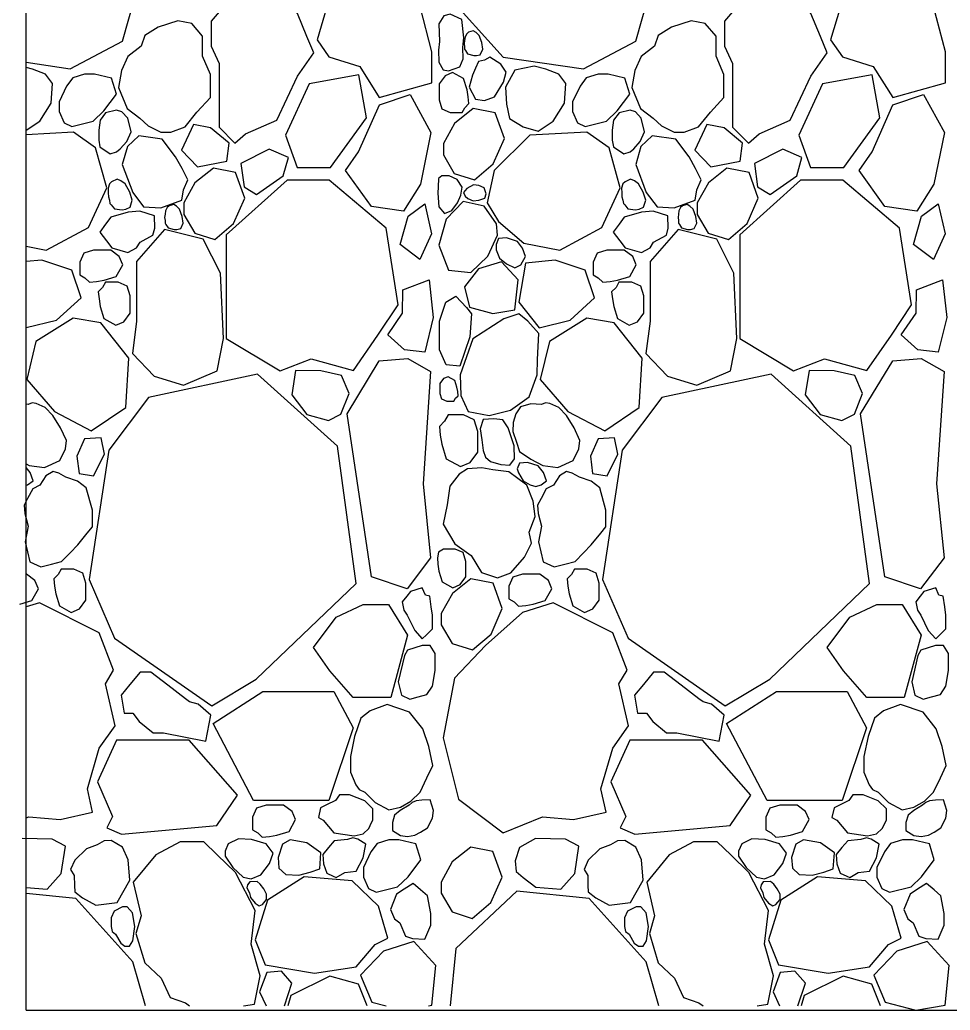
# Model space of a CAD drawing. Header units: millimetres. Extents: x 10227 to 13232, y 2 to 9351.
# Drawn here: x 11407.1 to 11567, y 2.4 to 172.6 of the extents above; entities that cross this region are included whole.
import ezdxf

# ---------------------------------------------------------------- set-up
doc = ezdxf.new("R2010")
doc.units = ezdxf.units.MM
doc.layers.add('A-FURN', color=9, linetype='Continuous')
doc.layers.add('RETINO', color=20, linetype='Continuous')

msp = doc.modelspace()

# ---------------------------------------------------------------- linework, layer by layer
at = {"layer": 'A-FURN', "ltscale": 0.1}
for q in [(11408.18, 896.87), (12008.18, 2.43)]:
    msp.add_line((11408.18, 2.43), q, dxfattribs=at)
at = {"layer": 'RETINO'}
for points in [[(11514.72, 194.13), (11504.91, 205), (11492.46, 206.27), (11482, 196.43), (11480.1, 177.38), (11490.14, 166.25), (11503.96, 164.24), (11512.95, 168.98), (11517.41, 184.77), (11514.72, 194.13)], [(11408.18, 165.34), (11415.74, 164.24), (11424.73, 168.98), (11429.18, 184.77), (11426.49, 194.13)], [(11445.88, 153.06), (11451.25, 155.38), (11454.79, 162.94), (11457.58, 166.95), (11456.42, 169.75), (11454.79, 173.7), (11450.71, 176.76), (11445.88, 177.92), (11443.03, 176.08), (11439.96, 172.4), (11439.96, 168.11), (11441.32, 165.12), (11441.32, 162.12), (11441.32, 157.15), (11441.32, 154.22), (11444.05, 151.43), (11445.88, 153.06)], [(11465.5, 164.63), (11468.84, 159.31), (11477.9, 161.83), (11477.9, 167.15), (11475.86, 174.93), (11470.61, 178), (11464.28, 178), (11459.85, 174.86), (11458.15, 169.2), (11460.19, 166.27), (11465.5, 164.63)], [(11534.11, 153.06), (11539.48, 155.38), (11543.02, 162.94), (11545.81, 166.95), (11544.65, 169.75), (11543.01, 173.7), (11538.94, 176.76), (11534.11, 177.92), (11531.25, 176.08), (11528.19, 172.4), (11528.19, 168.11), (11529.55, 165.12), (11529.55, 162.12), (11529.55, 157.15), (11529.55, 154.22), (11532.27, 151.43), (11534.11, 153.06)], [(11553.73, 164.63), (11557.07, 159.31), (11566.13, 161.83), (11566.13, 167.15), (11564.08, 174.93), (11558.84, 178), (11552.5, 178), (11548.08, 174.86), (11546.37, 169.2), (11548.42, 166.27), (11553.73, 164.63)], [(11425.53, 157.41), (11427.7, 155.71), (11429.11, 154.42), (11431.32, 153.33), (11433.02, 153.33), (11435.47, 154.26), (11437.52, 156.75), (11439.85, 159.27), (11439.85, 163.22), (11438.49, 166.39), (11438.49, 169.82), (11436.62, 172.02), (11434.24, 172.45), (11430.84, 171.35), (11428.57, 169.96), (11427.92, 168.12), (11425.63, 166.32), (11424.53, 163.91), (11424.04, 161.01), (11425.53, 157.41)], [(11479, 167.43), (11479.11, 165.35), (11479.81, 164.05), (11480.77, 163.86), (11482.7, 164.56), (11483.28, 165.96), (11483.19, 167.89), (11483.38, 169.54), (11483.02, 172.7), (11481.04, 173.6), (11479.96, 173.32), (11479.1, 171.95), (11479.22, 168.91), (11479, 167.43)], [(11513.76, 157.41), (11515.92, 155.71), (11517.33, 154.42), (11519.55, 153.33), (11521.24, 153.33), (11523.7, 154.26), (11525.75, 156.75), (11528.08, 159.27), (11528.08, 163.22), (11526.72, 166.39), (11526.72, 169.82), (11524.85, 172.02), (11522.46, 172.45), (11519.06, 171.35), (11516.8, 169.96), (11516.14, 168.12), (11513.86, 166.32), (11512.75, 163.91), (11512.26, 161.01), (11513.76, 157.41)], [(11484.03, 166.77), (11485.08, 166.48), (11485.57, 166.48), (11486.21, 166.65), (11486.65, 167.57), (11486.48, 168.72), (11486.01, 169.97), (11485.5, 170.46), (11485.01, 170.74), (11484.21, 170.53), (11483.87, 170.26), (11483.59, 169.7), (11483.52, 169.08), (11483.45, 168.52), (11483.52, 168.03), (11483.52, 167.57), (11483.68, 167.34), (11484.03, 166.77)], [(11484.85, 163.13), (11484.28, 161.04), (11485.41, 159), (11486.92, 158.76), (11488.63, 159.43), (11490.2, 161.94), (11490.66, 163.64), (11489.72, 165.04), (11487.86, 166.21), (11486.95, 165.72), (11485.9, 165.46), (11485.36, 164.35), (11484.85, 163.13)], [(11410.51, 155.2), (11412.48, 158.29), (11412.69, 161.69), (11411.48, 163.28), (11409.27, 164.18), (11408.18, 164.44)], [(11483.93, 160.6), (11483.35, 162.53), (11481.45, 163.57), (11480.15, 163.02), (11479.14, 161.64), (11479.14, 158.9), (11479.62, 157.34), (11481.05, 156.7), (11483.08, 156.7), (11483.56, 157.53), (11484.25, 158.25), (11484.13, 159.39), (11483.93, 160.6)], [(11498.73, 155.2), (11500.7, 158.29), (11500.91, 161.69), (11499.71, 163.28), (11497.49, 164.18), (11495.45, 164.66), (11492.12, 163.96), (11490.54, 161.05), (11490.69, 158.14), (11491.21, 155.69), (11493.59, 154.23), (11496.14, 153.49), (11498.73, 155.2)], [(11416, 154.33), (11419.7, 155.21), (11421.5, 156.97), (11423.68, 159.89), (11422.84, 162.62), (11419.93, 163.32), (11418.22, 163.32), (11416.19, 162.67), (11415.12, 161.22), (11413.84, 158.57), (11413.84, 156.89), (11414.68, 154.96), (11416, 154.33)], [(11454.74, 147.28), (11460.46, 147.28), (11466.64, 155.81), (11465.34, 163.17), (11456.8, 161.66), (11452.72, 152.84)], [(11504.23, 154.33), (11507.92, 155.21), (11509.73, 156.97), (11511.9, 159.89), (11511.07, 162.62), (11508.16, 163.32), (11506.44, 163.32), (11504.42, 162.67), (11503.35, 161.22), (11502.06, 158.57), (11502.06, 156.89), (11502.91, 154.96), (11504.23, 154.33)], [(11542.97, 147.28), (11548.69, 147.28), (11554.87, 155.81), (11553.57, 163.17), (11545.02, 161.66), (11540.94, 152.84)], [(11467.51, 140.57), (11463.07, 146.75), (11465.29, 149.93), (11468.9, 158.05), (11474.13, 159.79), (11477.73, 153.29), (11475.93, 144.39)], [(11555.73, 140.57), (11551.3, 146.75), (11553.52, 149.93), (11557.12, 158.05), (11562.35, 159.79), (11565.96, 153.29), (11564.16, 144.39)], [(11426.22, 153.38), (11425.64, 155.76), (11424.62, 156.82), (11423.72, 157.1), (11421.82, 156.64), (11420.88, 155.39), (11420.65, 153.7), (11420.64, 151.96), (11420.86, 150.8), (11422.63, 149.58), (11423.71, 149.95), (11424.35, 150.48), (11425.47, 151.71), (11426.22, 153.38)], [(11481.74, 146.23), (11485.23, 145.13), (11488.42, 147.87), (11490.37, 152.23), (11488.78, 156.64), (11484.96, 157.38), (11481.79, 154.83), (11479.88, 151.39), (11479.88, 149.44), (11481.74, 146.23)], [(11514.45, 153.38), (11513.87, 155.76), (11512.85, 156.82), (11511.95, 157.1), (11510.05, 156.64), (11509.11, 155.39), (11508.87, 153.7), (11508.87, 151.96), (11509.09, 150.8), (11510.86, 149.58), (11511.94, 149.95), (11512.58, 150.48), (11513.69, 151.71), (11514.45, 153.38)], [(11408.18, 153.67), (11410.51, 155.2)], [(11420.11, 150.62), (11416.32, 153.31), (11408.18, 152.9)], [(11436.9, 154.63), (11434.87, 150.23), (11437.59, 147.38), (11442.64, 148.33), (11443.07, 151.42), (11439.87, 154.1), (11436.9, 154.63)], [(11508.33, 150.62), (11504.54, 153.31), (11494.73, 152.81), (11488.59, 146.74), (11487.41, 141.2), (11489.34, 137.97), (11493.69, 134.27), (11499.86, 133.03), (11507.11, 136.95), (11510.25, 143.76), (11508.33, 150.62)], [(11525.12, 154.63), (11523.09, 150.23), (11525.82, 147.38), (11530.87, 148.33), (11531.29, 151.42), (11528.09, 154.1), (11525.12, 154.63)], [(11433.85, 149.09), (11431.55, 152.11), (11427.52, 152.73), (11425.58, 150.89), (11424.69, 147.8), (11426.48, 142.95), (11428.35, 140.5), (11431.3, 140.31), (11434.9, 141.64), (11435.2, 143.41), (11435.96, 145.14), (11434.99, 147.08), (11433.85, 149.09)], [(11452.72, 152.84), (11454.74, 147.28)], [(11522.08, 149.09), (11519.78, 152.11), (11515.75, 152.73), (11513.8, 150.89), (11512.91, 147.8), (11514.7, 142.95), (11516.58, 140.5), (11519.52, 140.31), (11523.13, 141.64), (11523.42, 143.41), (11524.18, 145.14), (11523.21, 147.08), (11522.08, 149.09)], [(11540.94, 152.84), (11542.97, 147.28)], [(11408.18, 133.72), (11411.63, 133.03), (11418.89, 136.95), (11422.02, 143.76), (11420.11, 150.62)], [(11445.63, 143.93), (11447.78, 142.61), (11452.35, 145.83), (11453.24, 148.99), (11449.95, 150.41), (11445.08, 147.96), (11445.63, 143.93)], [(11533.86, 143.93), (11536.01, 142.61), (11540.58, 145.83), (11541.46, 148.99), (11538.17, 150.41), (11533.31, 147.96), (11533.86, 143.93)], [(11437.13, 136), (11440.62, 134.9), (11443.81, 137.64), (11445.76, 142), (11444.17, 146.41), (11440.35, 147.15), (11437.17, 144.6), (11435.27, 141.16), (11435.27, 139.21), (11437.13, 136)], [(11525.36, 136), (11528.84, 134.9), (11532.04, 137.64), (11533.98, 142), (11532.39, 146.41), (11528.58, 147.15), (11525.4, 144.6), (11523.49, 141.16), (11523.49, 139.21), (11525.36, 136)], [(11423.34, 140.18), (11424.67, 140.01), (11425.28, 140.1), (11426.03, 140.44), (11426.4, 141.65), (11425.98, 143.02), (11425.18, 144.48), (11424.45, 144.98), (11423.8, 145.24), (11422.86, 144.82), (11422.49, 144.43), (11422.25, 143.69), (11422.28, 142.92), (11422.3, 142.22), (11422.48, 141.63), (11422.56, 141.06), (11422.79, 140.82), (11423.34, 140.18)], [(11464.4, 112.39), (11468.63, 118.42), (11472.1, 123.65), (11470.01, 136.82), (11460.26, 145.06), (11453.01, 145.06), (11442.55, 135.69), (11442.55, 117.86), (11451.81, 112.32), (11457.14, 114.39), (11464.4, 112.39)], [(11479.11, 140.51), (11480.04, 139.36), (11481.32, 139.86), (11482.28, 141.16), (11482.86, 142.5), (11483.09, 143.9), (11482.23, 145.17), (11480.87, 145.84), (11479.62, 145.84), (11479.04, 145.35), (11478.95, 143.96), (11478.92, 142.85), (11479.11, 140.51)], [(11511.56, 140.18), (11512.9, 140.01), (11513.51, 140.1), (11514.26, 140.44), (11514.63, 141.65), (11514.21, 143.02), (11513.4, 144.48), (11512.68, 144.98), (11512.03, 145.24), (11511.09, 144.82), (11510.72, 144.43), (11510.48, 143.69), (11510.51, 142.92), (11510.53, 142.22), (11510.71, 141.63), (11510.79, 141.06), (11511.02, 140.82), (11511.56, 140.18)], [(11552.63, 112.39), (11556.86, 118.42), (11560.33, 123.65), (11558.23, 136.82), (11548.48, 145.06), (11541.24, 145.06), (11530.78, 135.69), (11530.78, 117.86), (11540.03, 112.32), (11545.37, 114.39), (11552.63, 112.39)], [(11475.93, 144.39), (11473.01, 139.75)], [(11484.97, 141.52), (11485.98, 141.65), (11486.96, 142), (11487.2, 142.73), (11486.88, 143.75), (11485.98, 144.16), (11485.04, 144.27), (11483.9, 143.67), (11483.34, 142.97), (11483.63, 142.33), (11484.07, 141.91), (11484.97, 141.52)], [(11564.16, 144.39), (11561.24, 139.75)], [(11486.86, 140.59), (11483.29, 141.4), (11480.34, 138.4), (11479.07, 133.89), (11480.72, 129.63), (11484.58, 129.21), (11487.53, 132.01), (11489.15, 135.61), (11488.98, 137.55), (11486.86, 140.59)], [(11430.21, 138.95), (11427.69, 139.78), (11425.69, 139.61), (11422.72, 138.75), (11421.82, 137.5), (11420.83, 136.12), (11421.95, 134.67), (11422.9, 133.45), (11425.66, 132.63), (11427.16, 133.44), (11427.75, 134.42), (11429.96, 135.61), (11430.27, 136.83), (11430.21, 138.95)], [(11432.55, 136.91), (11433.59, 136.61), (11434.09, 136.61), (11434.73, 136.79), (11435.17, 137.71), (11435, 138.86), (11434.53, 140.11), (11434.02, 140.59), (11433.53, 140.88), (11432.73, 140.66), (11432.39, 140.4), (11432.11, 139.84), (11432.04, 139.22), (11431.97, 138.66), (11432.04, 138.16), (11432.04, 137.71), (11432.2, 137.48), (11432.55, 136.91)], [(11473.01, 139.75), (11467.51, 140.57)], [(11475.83, 131.44), (11472.44, 134.03), (11473.81, 138.9), (11476.68, 141.03), (11477.84, 135.85), (11475.83, 131.44)], [(11518.44, 138.95), (11515.91, 139.78), (11513.92, 139.61), (11510.94, 138.75), (11510.05, 137.5), (11509.05, 136.12), (11510.18, 134.67), (11511.13, 133.45), (11513.89, 132.63), (11515.38, 133.44), (11515.98, 134.42), (11518.19, 135.61), (11518.49, 136.83), (11518.44, 138.95)], [(11520.78, 136.91), (11521.82, 136.61), (11522.32, 136.61), (11522.95, 136.79), (11523.4, 137.71), (11523.22, 138.86), (11522.76, 140.11), (11522.24, 140.59), (11521.75, 140.88), (11520.95, 140.66), (11520.62, 140.4), (11520.33, 139.84), (11520.27, 139.22), (11520.2, 138.66), (11520.27, 138.16), (11520.27, 137.71), (11520.42, 137.48), (11520.78, 136.91)], [(11561.24, 139.75), (11555.73, 140.57)], [(11564.06, 131.44), (11560.66, 134.03), (11562.03, 138.9), (11564.91, 141.03), (11566.07, 135.85), (11564.06, 131.44)], [(11435.21, 109.84), (11441.01, 112.31), (11442.08, 117.87), (11441.54, 129.1), (11438.61, 134.97), (11431.97, 136.6), (11427.16, 131.13), (11427.16, 120.85), (11426.43, 115.27), (11430.15, 111.39), (11435.21, 109.84)], [(11523.44, 109.84), (11529.23, 112.31), (11530.31, 117.87), (11529.77, 129.1), (11526.84, 134.97), (11520.19, 136.6), (11515.38, 131.13), (11515.38, 120.85), (11514.66, 115.27), (11518.38, 111.39), (11523.44, 109.84)], [(11489.48, 131.69), (11490.71, 130.71), (11492.15, 130.02), (11493.19, 130.53), (11493.98, 131.97), (11493.47, 133.4), (11492.58, 134.55), (11490.7, 135.15), (11489.33, 135.03), (11488.95, 134.03), (11488.96, 133.1), (11489.48, 131.69)], [(11421.58, 127.88), (11423.65, 128.52), (11424.78, 130.55), (11424.18, 131.96), (11422.7, 133.05), (11419.75, 133.05), (11418.06, 132.53), (11417.38, 130.99), (11417.38, 128.8), (11418.27, 128.29), (11419.04, 127.54), (11420.28, 127.67), (11421.58, 127.88)], [(11509.8, 127.88), (11511.88, 128.52), (11513.01, 130.55), (11512.41, 131.96), (11510.93, 133.05), (11507.97, 133.05), (11506.29, 132.53), (11505.6, 130.99), (11505.6, 128.8), (11506.49, 128.29), (11507.27, 127.54), (11508.5, 127.67), (11509.8, 127.88)], [(11410.84, 131.35), (11408.18, 131.08)], [(11408.18, 119.75), (11413.41, 121.01), (11417.63, 124.84), (11416.01, 129.6), (11410.84, 131.35)], [(11488.36, 122.17), (11492.15, 122.81), (11492.69, 127.96), (11489.83, 131.06), (11485.91, 129.84), (11483.49, 126.74), (11484.38, 123.23), (11488.36, 122.17)], [(11499.07, 131.35), (11494, 130.84), (11492.84, 124.09), (11496.35, 119.73), (11501.64, 121.01), (11505.85, 124.84), (11504.24, 129.6), (11499.07, 131.35)], [(11472.86, 122.24), (11472.92, 126.25), (11477.43, 127.98), (11478.12, 121.48), (11476.68, 115.51)], [(11561.08, 122.24), (11561.15, 126.25), (11565.65, 127.98), (11566.35, 121.48), (11564.91, 115.51)], [(11420.9, 123.35), (11421.53, 121.28), (11423.57, 120.15), (11424.98, 120.75), (11426.07, 122.23), (11426.07, 125.18), (11425.55, 126.87), (11424.01, 127.56), (11421.82, 127.56), (11421.3, 126.66), (11420.56, 125.89), (11420.69, 124.66), (11420.9, 123.35)], [(11509.13, 123.35), (11509.76, 121.28), (11511.8, 120.15), (11513.2, 120.75), (11514.29, 122.23), (11514.29, 125.18), (11513.78, 126.87), (11512.24, 127.56), (11510.04, 127.56), (11509.53, 126.66), (11508.78, 125.89), (11508.92, 124.66), (11509.13, 123.35)], [(11484.39, 118.16), (11482.67, 113.11), (11480.35, 113.32), (11479.18, 115.94), (11479.17, 120.83), (11480.28, 124.13), (11482, 125.15), (11483.81, 123.22), (11484.71, 122.13), (11484.39, 118.16)], [(11416.27, 121.39), (11409.86, 117.36), (11408.27, 110.81)], [(11425.82, 114.49), (11421.02, 120.59), (11416.27, 121.39)], [(11473.16, 115.93), (11470.32, 118.51), (11472.86, 122.24)], [(11496.04, 114.29), (11496.27, 118.73), (11494.38, 120.87), (11492.81, 122.13), (11490.24, 121.23), (11484.92, 117.82), (11482.74, 111.62), (11482.87, 108.1), (11484.12, 105.35), (11487.71, 104.64), (11491.39, 105.57), (11494.59, 107.87), (11495.96, 111.63), (11496.04, 114.29)], [(11504.5, 121.39), (11498.08, 117.36), (11496.5, 110.81)], [(11514.05, 114.49), (11509.24, 120.59), (11504.5, 121.39)], [(11561.39, 115.93), (11558.55, 118.51), (11561.08, 122.24)], [(11476.68, 115.51), (11473.16, 115.93)], [(11564.91, 115.51), (11561.39, 115.93)], [(11408.27, 110.81), (11413.02, 105.32), (11419.36, 102.02), (11425.28, 106.02), (11425.82, 114.49)], [(11473.65, 74.86), (11467.49, 76.89), (11463.33, 104.91), (11468.84, 114.02), (11473.75, 114.46), (11477.68, 112.18), (11476.39, 92.91)], [(11496.5, 110.81), (11501.25, 105.32), (11507.58, 102.02), (11513.5, 106.02), (11514.05, 114.49)], [(11561.87, 74.86), (11555.72, 76.89), (11551.55, 104.91), (11557.07, 114.02), (11561.97, 114.46), (11565.9, 112.18), (11564.62, 92.91)], [(11462.33, 111.51), (11458.79, 112.31), (11454.48, 112.37), (11453.81, 108.19), (11456.38, 104.82)], [(11550.56, 111.51), (11547.02, 112.31), (11542.71, 112.37), (11542.03, 108.19), (11544.6, 104.82)], [(11423.38, 66.37), (11440.05, 54.72), (11447.71, 59.3), (11464.88, 75.79), (11461.67, 99.39), (11447.94, 111.76), (11429.17, 107.73), (11422.38, 98.68), (11418.98, 76.48), (11423.38, 66.37)], [(11462.27, 104.88), (11463.65, 108.41), (11462.33, 111.51)], [(11482.2, 109.49), (11481.84, 110.67), (11480.68, 111.31), (11479.88, 110.97), (11479.26, 110.13), (11479.26, 108.44), (11479.56, 107.48), (11480.43, 107.09), (11481.68, 107.09), (11481.97, 107.6), (11482.4, 108.04), (11482.32, 108.74), (11482.2, 109.49)], [(11511.61, 66.37), (11528.27, 54.72), (11535.94, 59.3), (11553.1, 75.79), (11549.9, 99.39), (11536.17, 111.76), (11517.39, 107.73), (11510.6, 98.68), (11507.21, 76.48), (11511.61, 66.37)], [(11550.49, 104.88), (11551.87, 108.41), (11550.56, 111.51)], [(11408.18, 96.32), (11408.7, 96.05), (11411.31, 95.68), (11413.93, 96.92), (11414.91, 98.91), (11415.09, 100.35), (11414.09, 102.5), (11412.77, 104.62), (11411.45, 106), (11409.92, 106.68), (11409.22, 106.81), (11408.5, 106.55)], [(11408.5, 106.55), (11408.18, 106.57)], [(11496.73, 106.55), (11494.92, 106.62), (11493.1, 106.12), (11492.29, 104.9), (11491.88, 103.45), (11491.81, 101.9), (11492.43, 100.03), (11492.96, 98.45), (11494.9, 97.11), (11496.93, 96.05), (11499.53, 95.68), (11502.15, 96.92), (11503.14, 98.91), (11503.31, 100.35), (11502.32, 102.5), (11501, 104.62), (11499.68, 106), (11498.15, 106.68), (11497.44, 106.81), (11496.73, 106.55)], [(11456.38, 104.82), (11460.12, 103.8), (11462.27, 104.88)], [(11479.59, 99.69), (11480.35, 97.2), (11482.79, 95.85), (11484.48, 96.57), (11485.79, 98.34), (11485.79, 101.89), (11485.17, 103.91), (11483.32, 104.73), (11480.69, 104.73), (11480.07, 103.66), (11479.17, 102.73), (11479.34, 101.25), (11479.59, 99.69)], [(11487.95, 96.74), (11489.76, 96.19), (11491.27, 96.08), (11492.11, 97.19), (11492.01, 99.45), (11490.98, 102.49), (11490.07, 103.91), (11488.51, 104.04), (11486.7, 103.95), (11486.17, 102.37), (11486.45, 100.43), (11486.72, 98.63), (11487.11, 97.49), (11487.95, 96.74)], [(11544.6, 104.82), (11548.35, 103.8), (11550.49, 104.88)], [(11417.27, 94.65), (11419.76, 94.25), (11421.61, 97.97), (11421.04, 100.78), (11418.22, 100.63), (11416.89, 97.65), (11417.27, 94.65)], [(11505.5, 94.65), (11507.99, 94.25), (11509.84, 97.97), (11509.27, 100.78), (11506.45, 100.63), (11505.12, 97.65), (11505.5, 94.65)], [(11408.18, 92.66), (11408.43, 92.75), (11409.36, 93.4), (11408.85, 94.83), (11408.18, 95.69)], [(11491.09, 94.97), (11488.35, 95.3), (11486.47, 95.67), (11484.01, 95.45), (11482.57, 94.57), (11480.95, 92.51), (11480.49, 89.31), (11479.81, 85.95), (11481.86, 82.57), (11484.66, 80.57), (11486.44, 77.63), (11489.18, 76.73), (11491.45, 77.6), (11493.78, 80.3), (11495, 82.67), (11494.6, 84.58), (11495.62, 87.3), (11495.31, 89.94), (11494.22, 92.67), (11491.09, 94.97)], [(11493.56, 93.4), (11494.79, 92.72), (11495.75, 92.42), (11496.66, 92.75), (11497.58, 93.4), (11497.08, 94.83), (11496.18, 95.98), (11494.31, 96.58), (11492.94, 96.46), (11492.56, 95.46), (11492.75, 94.77), (11493.56, 93.4)], [(11407.99, 82.95), (11408.79, 79.49), (11410.68, 78.63), (11412.53, 79.11), (11414.26, 79.57), (11415.71, 81.05), (11417.04, 82.4), (11418.68, 84.41), (11419.57, 85.51), (11419.57, 88.38), (11418.51, 92.2), (11417.02, 93.35), (11415.01, 94.04), (11413.76, 94.73), (11412.79, 95.03), (11411.57, 94.27), (11410.54, 92.69), (11409.3, 92.01), (11408.43, 90.37), (11407.82, 89.2), (11407.94, 87.79), (11408.49, 85.6), (11407.99, 82.95)], [(11496.22, 82.95), (11497.01, 79.49), (11498.91, 78.63), (11500.75, 79.11), (11502.49, 79.57), (11503.94, 81.05), (11505.27, 82.4), (11506.91, 84.41), (11507.8, 85.51), (11507.8, 88.38), (11506.74, 92.2), (11505.25, 93.35), (11503.24, 94.04), (11501.99, 94.73), (11501.02, 95.03), (11499.8, 94.27), (11498.77, 92.69), (11497.52, 92.01), (11496.66, 90.37), (11496.05, 89.2), (11496.17, 87.79), (11496.71, 85.6), (11496.22, 82.95)], [(11476.39, 92.91), (11477.67, 80.15)], [(11564.62, 92.91), (11565.9, 80.15)], [(11477.67, 80.15), (11473.65, 74.86)], [(11479.09, 77.91), (11479.65, 76.04), (11481.49, 75.03), (11482.75, 75.57), (11483.73, 76.9), (11483.73, 79.56), (11483.27, 81.07), (11481.88, 81.69), (11479.91, 81.69), (11479.03, 81.13), (11478.88, 80.19), (11478.9, 79.08), (11479.09, 77.91)], [(11565.9, 80.15), (11561.87, 74.86)], [(11407.08, 72.19), (11409.16, 72.83), (11410.28, 74.86), (11409.69, 76.27), (11408.21, 77.36), (11408.18, 77.36)], [(11413.25, 74.01), (11413.88, 71.93), (11415.92, 70.8), (11417.32, 71.4), (11418.41, 72.88), (11418.41, 75.84), (11417.9, 77.52), (11416.35, 78.21), (11414.16, 78.21), (11413.65, 77.32), (11412.9, 76.54), (11413.04, 75.31), (11413.25, 74.01)], [(11495.31, 72.19), (11497.38, 72.83), (11498.51, 74.86), (11497.91, 76.27), (11496.43, 77.36), (11493.48, 77.36), (11491.79, 76.84), (11491.11, 75.3), (11491.11, 73.11), (11492, 72.6), (11492.77, 71.85), (11494.01, 71.98), (11495.31, 72.19)], [(11501.47, 74.01), (11502.11, 71.93), (11504.14, 70.8), (11505.55, 71.4), (11506.64, 72.88), (11506.64, 75.84), (11506.12, 77.52), (11504.58, 78.21), (11502.39, 78.21), (11501.88, 77.32), (11501.13, 76.54), (11501.26, 75.31), (11501.47, 74.01)], [(11473.67, 70.35), (11474.94, 67.68), (11476.24, 66.28), (11476.96, 66.97), (11477.99, 67.96), (11477.99, 70.33), (11477.78, 71.77), (11477.51, 73.57), (11476.79, 73.78), (11476.24, 75.02), (11474.2, 74.37), (11473.6, 73.61), (11472.81, 72.63), (11473.09, 71.19), (11473.67, 70.35)], [(11481.37, 65.45), (11484.86, 64.34), (11488.05, 67.08), (11489.99, 71.45), (11488.41, 75.85), (11484.59, 76.59), (11481.41, 74.05), (11479.51, 70.6), (11479.51, 68.65), (11481.37, 65.45)], [(11561.9, 70.35), (11563.16, 67.68), (11564.47, 66.28), (11565.19, 66.97), (11566.22, 67.96), (11566.22, 70.33), (11566.01, 71.77), (11565.74, 73.57), (11565.02, 73.78), (11564.47, 75.02), (11562.43, 74.37), (11561.82, 73.61), (11561.04, 72.63), (11561.32, 71.19), (11561.9, 70.35)], [(11413.99, 35.23), (11419.6, 36.48), (11418.71, 40.48), (11420.74, 47.45), (11423.46, 51.32), (11421.79, 58.51), (11423.2, 60.88), (11420.74, 67.29), (11410.48, 72.47), (11408.18, 71.74)], [(11460.37, 60.78), (11457.56, 64.78), (11461.46, 69.97), (11466.09, 72.15), (11470.45, 72.15), (11473.72, 66.87), (11470.82, 56.15), (11464.37, 56.15), (11460.37, 60.78)], [(11502.21, 35.23), (11507.83, 36.48), (11506.94, 40.48), (11508.97, 47.45), (11511.69, 51.32), (11510.02, 58.51), (11511.42, 60.88), (11508.97, 67.29), (11498.71, 72.47), (11493.45, 70.8), (11487.11, 65.11), (11481.78, 59.49), (11479.82, 49.24), (11482.48, 38.71), (11490.11, 32.89), (11496.89, 35.67), (11502.21, 35.23)], [(11548.6, 60.78), (11545.79, 64.78), (11549.69, 69.97), (11554.32, 72.15), (11558.68, 72.15), (11561.95, 66.87), (11559.04, 56.15), (11552.6, 56.15), (11548.6, 60.78)], [(11472.64, 56.59), (11474.08, 55.87), (11475.52, 56.27), (11477.04, 56.69), (11477.99, 58.11), (11478.44, 60.82), (11478.44, 63.76), (11477.57, 65.13), (11476.23, 65.13), (11473.71, 64.31), (11473.19, 63.39), (11472.11, 58.85), (11472.64, 56.59)], [(11560.87, 56.59), (11562.31, 55.87), (11563.75, 56.27), (11565.27, 56.69), (11566.22, 58.11), (11566.67, 60.82), (11566.67, 63.76), (11565.79, 65.13), (11564.45, 65.13), (11561.93, 64.31), (11561.42, 63.39), (11560.34, 58.85), (11560.87, 56.59)], [(11427.61, 52.07), (11430, 50.09), (11431.77, 50.09), (11439.04, 48.69), (11439.92, 53.11), (11437.74, 55.03), (11436.25, 55.41), (11435.56, 55.97), (11432.49, 58.3), (11429.58, 60.53), (11427.77, 60.53), (11426, 58.41), (11424.47, 56.57), (11425.02, 53.47), (11426.52, 53.47), (11427.61, 52.07)], [(11515.84, 52.07), (11518.23, 50.09), (11519.99, 50.09), (11527.26, 48.69), (11528.14, 53.11), (11525.96, 55.03), (11524.48, 55.41), (11523.78, 55.97), (11520.72, 58.3), (11517.81, 60.53), (11515.99, 60.53), (11514.23, 58.41), (11512.7, 56.57), (11513.24, 53.47), (11514.75, 53.47), (11515.84, 52.07)], [(11440.31, 51.69), (11448.86, 57.2), (11461.03, 57.2), (11464.36, 50.97), (11460.16, 38.49), (11447.26, 38.49), (11440.31, 51.69)], [(11528.53, 51.69), (11537.08, 57.2), (11549.25, 57.2), (11552.59, 50.97), (11548.38, 38.49), (11535.49, 38.49), (11528.53, 51.69)], [(11466.37, 39.93), (11468.13, 38.1), (11470.47, 36.85), (11472.48, 37.31), (11474.3, 38.38), (11475.87, 39.88), (11477.05, 42.39), (11478.05, 44.5), (11477.38, 47.75), (11476.34, 50.79), (11474.05, 53.68), (11470.2, 54.97), (11467.26, 53.9), (11465.69, 52.61), (11464.62, 49.47), (11463.91, 46.03), (11463.91, 43.35), (11464.8, 41.17), (11465.39, 40.37), (11466.37, 39.93)], [(11554.59, 39.93), (11556.36, 38.1), (11558.7, 36.85), (11560.71, 37.31), (11562.53, 38.38), (11564.1, 39.88), (11565.28, 42.39), (11566.27, 44.5), (11565.6, 47.75), (11564.57, 50.79), (11562.28, 53.68), (11558.42, 54.97), (11555.49, 53.9), (11553.92, 52.61), (11552.85, 49.47), (11552.13, 46.03), (11552.13, 43.35), (11553.03, 41.17), (11553.62, 40.37), (11554.59, 39.93)], [(11422.98, 35.7), (11422.04, 33.76), (11424.57, 32.71), (11440.93, 34.19), (11444.48, 39.41), (11436.19, 48.83), (11423.7, 48.83), (11420.42, 41.68), (11422.98, 35.7)], [(11511.21, 35.7), (11510.27, 33.76), (11512.79, 32.71), (11529.16, 34.19), (11532.7, 39.41), (11524.41, 48.83), (11511.93, 48.83), (11508.64, 41.68), (11511.21, 35.7)], [(11459.23, 35.07), (11461.06, 32.91), (11464.53, 32.39), (11466.06, 32.72), (11467.06, 33.66), (11467.3, 34.17), (11467.77, 35.17), (11467.77, 37.04), (11466.36, 38.44), (11463.75, 39.44), (11462.02, 39.44), (11461.32, 38.45), (11459.8, 37.71), (11458.77, 37.21), (11458.41, 35.56), (11459.23, 35.07)], [(11547.46, 35.07), (11549.28, 32.91), (11552.76, 32.39), (11554.29, 32.72), (11555.28, 33.66), (11555.53, 34.17), (11556, 35.17), (11556, 37.04), (11554.59, 38.44), (11551.98, 39.44), (11550.25, 39.44), (11549.54, 38.45), (11548.03, 37.71), (11547, 37.21), (11546.64, 35.56), (11547.46, 35.07)], [(11451.27, 32.51), (11453.35, 33.15), (11454.48, 35.18), (11453.88, 36.59), (11452.4, 37.68), (11449.44, 37.68), (11447.76, 37.16), (11447.07, 35.62), (11447.07, 33.43), (11447.96, 32.92), (11448.74, 32.17), (11449.97, 32.3), (11451.27, 32.51)], [(11473.98, 37.68), (11472.45, 36.74), (11471.49, 35.94), (11471.1, 34.68), (11471.1, 33.33), (11472.47, 32.44), (11473.71, 32.27), (11474.97, 32.49), (11475.95, 33.02), (11477.13, 33.79), (11477.98, 35.45), (11478.17, 36.78), (11477.6, 38.57), (11476.18, 38.55), (11475.19, 38.39), (11474.51, 38.15), (11473.98, 37.68)], [(11539.5, 32.51), (11541.58, 33.15), (11542.7, 35.18), (11542.1, 36.59), (11540.63, 37.68), (11537.67, 37.68), (11535.98, 37.16), (11535.3, 35.62), (11535.3, 33.43), (11536.19, 32.92), (11536.97, 32.17), (11538.2, 32.3), (11539.5, 32.51)], [(11562.2, 37.68), (11560.68, 36.74), (11559.72, 35.94), (11559.33, 34.68), (11559.33, 33.33), (11560.7, 32.44), (11561.94, 32.27), (11563.2, 32.49), (11564.18, 33.02), (11565.36, 33.79), (11566.21, 35.45), (11566.4, 36.78), (11565.82, 38.57), (11564.41, 38.55), (11563.42, 38.39), (11562.74, 38.15), (11562.2, 37.68)], [(11408.18, 35.47), (11408.66, 35.67), (11413.99, 35.23)], [(11414.21, 25.95), (11414.91, 30.65), (11412.64, 31.83), (11407.49, 31.95)], [(11420.12, 20.46), (11423.79, 20.92), (11425.97, 24.79), (11425.7, 28.29), (11424.71, 30.47), (11422.8, 31.57), (11421.55, 31.55), (11420.39, 30.87), (11418.52, 30.17), (11416.54, 28.21), (11415.82, 26.63), (11416.44, 25.58), (11416.48, 23.89), (11416.51, 22.75), (11417.86, 21.74), (11420.12, 20.46)], [(11445.54, 3.18), (11447.4, 3.44), (11448.37, 8.32), (11446.81, 13.79), (11447.53, 19.57), (11444.13, 26.1), (11441.01, 29.12), (11438.69, 31.37), (11434.63, 31.37), (11430.45, 29.12), (11426.58, 24.41), (11427.94, 18.63), (11427.03, 15.59), (11428.55, 10.57), (11431.36, 7.91), (11432.9, 4.6), (11435.54, 3.72), (11436.26, 3.18)], [(11443.69, 26.95), (11445.46, 25.27), (11446.81, 25.01), (11448.47, 25.72), (11449.98, 27.67), (11450.59, 29.44), (11449.4, 31.01), (11446.92, 31.74), (11444.66, 31.87), (11442.91, 31), (11442.35, 29.78), (11442.37, 28.93), (11443.69, 26.95)], [(11452.2, 30.94), (11451.45, 28.7), (11451.6, 26.85)], [(11453.51, 31.69), (11452.2, 30.94)], [(11458.63, 26.73), (11458.83, 29.48), (11456.43, 31.21), (11453.51, 31.69)], [(11462.91, 26.11), (11464.89, 26.35), (11466.06, 28.61), (11466.53, 30.96), (11465.17, 31.8), (11464.33, 32.04), (11463.39, 31.77), (11461.12, 31.54), (11460.11, 30.4), (11459.13, 29.2), (11459.27, 27.56), (11459.83, 25.98), (11460.95, 25.45), (11461.46, 25.23), (11462.91, 26.11)], [(11468.3, 22.74), (11472, 23.62), (11473.81, 25.38), (11475.98, 28.3), (11475.15, 31.03), (11472.23, 31.73), (11470.52, 31.73), (11468.5, 31.08), (11467.42, 29.63), (11466.14, 26.98), (11466.14, 25.3), (11466.98, 23.37), (11468.3, 22.74)], [(11495.71, 31.95), (11492.96, 30.37)], [(11502.43, 25.95), (11503.14, 30.65), (11500.87, 31.83), (11495.71, 31.95)], [(11508.34, 20.46), (11512.02, 20.92), (11514.2, 24.79), (11513.92, 28.29), (11512.94, 30.47), (11511.03, 31.57), (11509.78, 31.55), (11508.61, 30.87), (11506.75, 30.17), (11504.76, 28.21), (11504.05, 26.63), (11504.67, 25.58), (11504.71, 23.89), (11504.74, 22.75), (11506.09, 21.74), (11508.34, 20.46)], [(11533.76, 3.18), (11535.62, 3.44), (11536.6, 8.32), (11535.03, 13.79), (11535.76, 19.57), (11532.36, 26.1), (11529.24, 29.12), (11526.92, 31.37), (11522.85, 31.37), (11518.68, 29.12), (11514.8, 24.41), (11516.17, 18.63), (11515.26, 15.59), (11516.78, 10.57), (11519.59, 7.91), (11521.13, 4.6), (11523.77, 3.72), (11524.49, 3.18)], [(11531.92, 26.95), (11533.69, 25.27), (11535.03, 25.01), (11536.7, 25.72), (11538.21, 27.67), (11538.81, 29.44), (11537.63, 31.01), (11535.15, 31.74), (11532.88, 31.87), (11531.13, 31), (11530.57, 29.78), (11530.6, 28.93), (11531.92, 26.95)], [(11540.42, 30.94), (11539.68, 28.7), (11539.83, 26.85)], [(11541.73, 31.69), (11540.42, 30.94)], [(11546.86, 26.73), (11547.05, 29.48), (11544.66, 31.21), (11541.73, 31.69)], [(11551.14, 26.11), (11553.11, 26.35), (11554.29, 28.61), (11554.76, 30.96), (11553.39, 31.8), (11552.56, 32.04), (11551.62, 31.77), (11549.35, 31.54), (11548.34, 30.4), (11547.35, 29.2), (11547.5, 27.56), (11548.05, 25.98), (11549.18, 25.45), (11549.68, 25.23), (11551.14, 26.11)], [(11556.53, 22.74), (11560.23, 23.62), (11562.03, 25.38), (11564.21, 28.3), (11563.37, 31.03), (11560.46, 31.73), (11558.75, 31.73), (11556.72, 31.08), (11555.65, 29.63), (11554.37, 26.98), (11554.37, 25.3), (11555.21, 23.37), (11556.53, 22.74)], [(11481.36, 19.31), (11484.84, 18.2), (11488.04, 20.94), (11489.98, 25.31), (11488.39, 29.71), (11484.58, 30.45), (11481.4, 27.91), (11479.49, 24.46), (11479.49, 22.52), (11481.36, 19.31)], [(11492.96, 30.37), (11492.21, 28.13), (11492.36, 26.29)], [(11408.18, 23.5), (11411.8, 23.22), (11414.21, 25.95)], [(11451.6, 26.85), (11452.78, 25.78)], [(11452.78, 25.78), (11455, 25.62), (11456.99, 26.14), (11458.63, 26.73)], [(11492.36, 26.29), (11493.55, 25.21)], [(11493.55, 25.21), (11495.76, 23.55), (11500.02, 23.22), (11502.43, 25.95)], [(11539.83, 26.85), (11541.01, 25.78)], [(11541.01, 25.78), (11543.22, 25.62), (11545.22, 26.14), (11546.86, 26.73)], [(11446.7, 21.81), (11447.52, 20.82), (11448.23, 20.39), (11448.76, 20.57), (11449.49, 21.47), (11449.49, 22.39), (11449, 23.27), (11448.39, 24.09), (11447.88, 24.56), (11446.6, 24.51), (11446.23, 23.95), (11446.11, 23.48), (11446.55, 22.58), (11446.7, 21.81)], [(11447.51, 14.52), (11449.23, 10.21), (11457.74, 8.8), (11464.86, 9.86), (11468.15, 13.7), (11470.32, 14.82), (11468.69, 20.29), (11464.18, 24.69), (11455.96, 25.33), (11449.63, 21.32), (11447.51, 14.52)], [(11476.67, 14.62), (11477.71, 17.07), (11477.71, 19.07), (11477.11, 22.11), (11475.96, 23.11), (11474.66, 24.22), (11473.12, 23.23), (11471.82, 22.39), (11470.76, 19.71), (11471.44, 18.15), (11472.36, 17.47), (11473.36, 15.16), (11474.54, 14.75), (11476.67, 14.62)], [(11534.93, 21.81), (11535.75, 20.82), (11536.46, 20.39), (11536.98, 20.57), (11537.72, 21.47), (11537.72, 22.39), (11537.23, 23.27), (11536.62, 24.09), (11536.1, 24.56), (11534.83, 24.51), (11534.45, 23.95), (11534.34, 23.48), (11534.77, 22.58), (11534.93, 21.81)], [(11535.73, 14.52), (11537.46, 10.21), (11545.96, 8.8), (11553.09, 9.86), (11556.38, 13.7), (11558.55, 14.82), (11556.91, 20.29), (11552.4, 24.69), (11544.18, 25.33), (11537.85, 21.32), (11535.73, 14.52)], [(11564.89, 14.62), (11565.94, 17.07), (11565.94, 19.07), (11565.34, 22.11), (11564.18, 23.11), (11562.89, 24.22), (11561.35, 23.23), (11560.05, 22.39), (11558.99, 19.71), (11559.66, 18.15), (11560.59, 17.47), (11561.59, 15.16), (11562.77, 14.75), (11564.89, 14.62)], [(11426.49, 10.73), (11416.69, 21.6), (11408.18, 22.47)], [(11514.72, 10.73), (11504.91, 21.6), (11492.46, 22.87), (11482, 13.03), (11481.02, 3.18)], [(11423.55, 15.47), (11424.44, 13.93), (11425.15, 13.41), (11425.95, 13.41), (11426.52, 14.33), (11426.87, 16.79), (11426.47, 19.16), (11425.55, 20.22), (11424.75, 20.22), (11423.3, 19.45), (11422.78, 18.28), (11422.78, 16.82), (11422.93, 15.98), (11423.55, 15.47)], [(11511.78, 15.47), (11512.67, 13.93), (11513.38, 13.41), (11514.18, 13.41), (11514.75, 14.33), (11515.09, 16.79), (11514.69, 19.16), (11513.78, 20.22), (11512.98, 20.22), (11511.52, 19.45), (11511.01, 18.28), (11511.01, 16.82), (11511.15, 15.98), (11511.78, 15.47)], [(11477.29, 3.18), (11477.86, 3.28), (11478.57, 10.09), (11474.78, 14.21), (11469.58, 12.59), (11465.63, 8.48), (11467.56, 3.83), (11470.01, 3.18)], [(11561.06, 2.43), (11566.08, 3.28), (11566.79, 10.09), (11563.01, 14.21), (11557.81, 12.59), (11553.86, 8.48), (11555.79, 3.83), (11561.06, 2.43)], [(11428.66, 3.18), (11426.49, 10.73)], [(11516.89, 3.18), (11514.72, 10.73)], [(11452.02, 9.14), (11449.51, 8.93), (11448.28, 5.56), (11449.4, 3.18)], [(11452.55, 3.18), (11453.84, 7.06), (11452.02, 9.14)], [(11540.25, 9.14), (11537.73, 8.93), (11536.51, 5.56), (11537.63, 3.18)], [(11540.77, 3.18), (11542.07, 7.06), (11540.25, 9.14)], [(11466.75, 3.18), (11465.27, 6.89), (11460.33, 8.28), (11453.65, 4.94), (11453.13, 3.18)], [(11554.98, 3.18), (11553.5, 6.89), (11548.55, 8.28), (11541.88, 4.94), (11541.36, 3.18)]]:
    msp.add_lwpolyline(points, dxfattribs=at)

doc.saveas('drawing.dxf')
